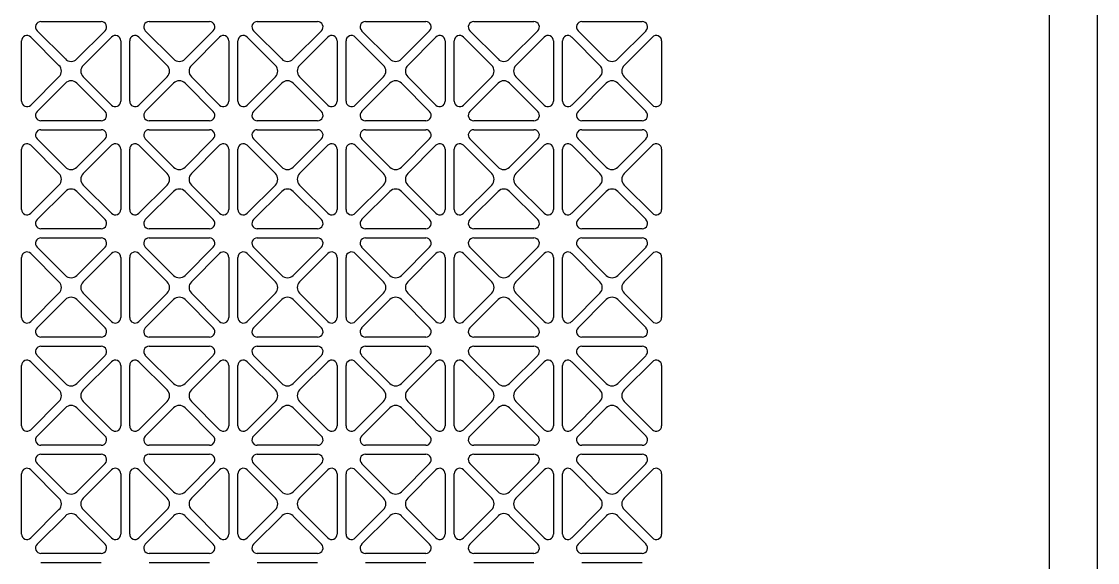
# Model space of a CAD drawing. Extents: x 59521 to 184406, y -1257 to 56672.
# Drawn here: x 68831.7 to 69070.4, y 19860.2 to 19980.2 of the extents above; entities that cross this region are included whole.
import ezdxf

# ---------------------------------------------------------------- set-up
doc = ezdxf.new("R2010")
doc.units = 0
doc.header["$MEASUREMENT"] = 0
doc.layers.get('0').update_dxf_attribs({"linetype": 'CONTINUOUS'})
for name, color, linetype in [('4215-12655_1_0', 7, 'CONTINUOUS'), ('4215-12661_1_0', 7, 'CONTINUOUS'), ('WANGKONG_0', 7, 'CONTINUOUS')]:
    doc.layers.add(name, color=color, linetype=linetype)

# ---------------------------------------------------------------- blocks, each defined once
blk = doc.blocks.new('ju77')
at = {"layer": '4215-12655_1_0', "color": 87, "linetype": 'Continuous'}
blk.add_line((327.66, -554.5), (327.66, 457.6), dxfattribs=at)
at = {"layer": '4215-12661_1_0', "color": 87, "linetype": 'Continuous'}
blk.add_line((316.96, 459), (316.96, -1554), dxfattribs=at)
at = {"layer": 'WANGKONG_0', "color": 87, "linetype": 'Continuous'}
for p, q in [((93.27, 251), (106.65, 251)), ((117.27, 251), (130.65, 251)), ((141.27, 251), (154.65, 251)), ((165.27, 251), (178.65, 251)), ((189.27, 251), (202.65, 251)), ((213.27, 251), (226.65, 251)), ((98.69, 242.69), (92.42, 248.95)), ((107.5, 248.95), (101.23, 242.69)), ((122.69, 242.69), (116.42, 248.95)), ((131.5, 248.95), (125.23, 242.69)), ((146.69, 242.69), (140.42, 248.95)), ((155.5, 248.95), (149.23, 242.69)), ((170.69, 242.69), (164.42, 248.95)), ((179.5, 248.95), (173.23, 242.69)), ((194.69, 242.69), (188.42, 248.95)), ((203.5, 248.95), (197.23, 242.69)), ((218.69, 242.69), (212.42, 248.95)), ((227.5, 248.95), (221.23, 242.69)), ((88.96, 233.31), (88.96, 246.69)), ((91.01, 247.54), (97.27, 241.27)), ((102.65, 241.27), (108.91, 247.54)), ((110.96, 246.69), (110.96, 233.31)), ((112.96, 233.31), (112.96, 246.69)), ((115.01, 247.54), (121.27, 241.27)), ((126.65, 241.27), (132.91, 247.54)), ((134.96, 246.69), (134.96, 233.31)), ((136.96, 233.31), (136.96, 246.69)), ((139.01, 247.54), (145.27, 241.27)), ((150.65, 241.27), (156.91, 247.54)), ((158.96, 246.69), (158.96, 233.31)), ((160.96, 233.31), (160.96, 246.69)), ((163.01, 247.54), (169.27, 241.27)), ((174.65, 241.27), (180.91, 247.54)), ((182.96, 246.69), (182.96, 233.31)), ((184.96, 233.31), (184.96, 246.69)), ((187.01, 247.54), (193.27, 241.27)), ((198.65, 241.27), (204.91, 247.54)), ((206.96, 246.69), (206.96, 233.31)), ((208.96, 233.31), (208.96, 246.69)), ((211.01, 247.54), (217.27, 241.27)), ((222.65, 241.27), (228.91, 247.54)), ((230.96, 246.69), (230.96, 233.31)), ((97.27, 238.73), (91.01, 232.46)), ((108.91, 232.46), (102.65, 238.73)), ((121.27, 238.73), (115.01, 232.46)), ((132.91, 232.46), (126.65, 238.73)), ((145.27, 238.73), (139.01, 232.46)), ((156.91, 232.46), (150.65, 238.73)), ((169.27, 238.73), (163.01, 232.46)), ((180.91, 232.46), (174.65, 238.73)), ((193.27, 238.73), (187.01, 232.46)), ((204.91, 232.46), (198.65, 238.73)), ((217.27, 238.73), (211.01, 232.46)), ((228.91, 232.46), (222.65, 238.73)), ((92.42, 231.05), (98.69, 237.31)), ((101.23, 237.31), (107.5, 231.05)), ((116.42, 231.05), (122.69, 237.31)), ((125.23, 237.31), (131.5, 231.05)), ((140.42, 231.05), (146.69, 237.31)), ((149.23, 237.31), (155.5, 231.05)), ((164.42, 231.05), (170.69, 237.31)), ((173.23, 237.31), (179.5, 231.05)), ((188.42, 231.05), (194.69, 237.31)), ((197.23, 237.31), (203.5, 231.05)), ((212.42, 231.05), (218.69, 237.31)), ((221.23, 237.31), (227.5, 231.05)), ((106.65, 229), (93.27, 229)), ((93.27, 227), (106.65, 227)), ((130.65, 229), (117.27, 229)), ((117.27, 227), (130.65, 227)), ((154.65, 229), (141.27, 229)), ((141.27, 227), (154.65, 227)), ((178.65, 229), (165.27, 229)), ((165.27, 227), (178.65, 227)), ((202.65, 229), (189.27, 229)), ((189.27, 227), (202.65, 227)), ((226.65, 229), (213.27, 229)), ((213.27, 227), (226.65, 227)), ((98.69, 218.69), (92.42, 224.95)), ((107.5, 224.95), (101.23, 218.69)), ((122.69, 218.69), (116.42, 224.95)), ((131.5, 224.95), (125.23, 218.69)), ((146.69, 218.69), (140.42, 224.95)), ((155.5, 224.95), (149.23, 218.69)), ((170.69, 218.69), (164.42, 224.95)), ((179.5, 224.95), (173.23, 218.69)), ((194.69, 218.69), (188.42, 224.95)), ((203.5, 224.95), (197.23, 218.69)), ((218.69, 218.69), (212.42, 224.95)), ((227.5, 224.95), (221.23, 218.69)), ((88.96, 209.31), (88.96, 222.69)), ((91.01, 223.54), (97.27, 217.27)), ((102.65, 217.27), (108.91, 223.54)), ((110.96, 222.69), (110.96, 209.31)), ((112.96, 209.31), (112.96, 222.69)), ((115.01, 223.54), (121.27, 217.27)), ((126.65, 217.27), (132.91, 223.54)), ((134.96, 222.69), (134.96, 209.31)), ((136.96, 209.31), (136.96, 222.69)), ((139.01, 223.54), (145.27, 217.27)), ((150.65, 217.27), (156.91, 223.54)), ((158.96, 222.69), (158.96, 209.31)), ((160.96, 209.31), (160.96, 222.69)), ((163.01, 223.54), (169.27, 217.27)), ((174.65, 217.27), (180.91, 223.54)), ((182.96, 222.69), (182.96, 209.31)), ((184.96, 209.31), (184.96, 222.69)), ((187.01, 223.54), (193.27, 217.27)), ((198.65, 217.27), (204.91, 223.54)), ((206.96, 222.69), (206.96, 209.31)), ((208.96, 209.31), (208.96, 222.69)), ((211.01, 223.54), (217.27, 217.27)), ((222.65, 217.27), (228.91, 223.54)), ((230.96, 222.69), (230.96, 209.31)), ((97.27, 214.73), (91.01, 208.46)), ((92.42, 207.05), (98.69, 213.31)), ((101.23, 213.31), (107.5, 207.05)), ((108.91, 208.46), (102.65, 214.73)), ((121.27, 214.73), (115.01, 208.46)), ((116.42, 207.05), (122.69, 213.31)), ((125.23, 213.31), (131.5, 207.05)), ((132.91, 208.46), (126.65, 214.73)), ((145.27, 214.73), (139.01, 208.46)), ((140.42, 207.05), (146.69, 213.31)), ((149.23, 213.31), (155.5, 207.05)), ((156.91, 208.46), (150.65, 214.73)), ((169.27, 214.73), (163.01, 208.46)), ((164.42, 207.05), (170.69, 213.31)), ((173.23, 213.31), (179.5, 207.05)), ((180.91, 208.46), (174.65, 214.73)), ((193.27, 214.73), (187.01, 208.46)), ((188.42, 207.05), (194.69, 213.31)), ((197.23, 213.31), (203.5, 207.05)), ((204.91, 208.46), (198.65, 214.73)), ((217.27, 214.73), (211.01, 208.46)), ((212.42, 207.05), (218.69, 213.31)), ((221.23, 213.31), (227.5, 207.05)), ((228.91, 208.46), (222.65, 214.73)), ((106.65, 205), (93.27, 205)), ((93.27, 203), (106.65, 203)), ((130.65, 205), (117.27, 205)), ((117.27, 203), (130.65, 203)), ((154.65, 205), (141.27, 205)), ((141.27, 203), (154.65, 203)), ((178.65, 205), (165.27, 205)), ((165.27, 203), (178.65, 203)), ((202.65, 205), (189.27, 205)), ((189.27, 203), (202.65, 203)), ((226.65, 205), (213.27, 205)), ((213.27, 203), (226.65, 203)), ((98.69, 194.69), (92.42, 200.95)), ((107.5, 200.95), (101.23, 194.69)), ((122.69, 194.69), (116.42, 200.95)), ((131.5, 200.95), (125.23, 194.69)), ((146.69, 194.69), (140.42, 200.95)), ((155.5, 200.95), (149.23, 194.69)), ((170.69, 194.69), (164.42, 200.95)), ((179.5, 200.95), (173.23, 194.69)), ((194.69, 194.69), (188.42, 200.95)), ((203.5, 200.95), (197.23, 194.69)), ((218.69, 194.69), (212.42, 200.95)), ((227.5, 200.95), (221.23, 194.69)), ((88.96, 185.31), (88.96, 198.69)), ((91.01, 199.54), (97.27, 193.27)), ((102.65, 193.27), (108.91, 199.54)), ((110.96, 198.69), (110.96, 185.31)), ((112.96, 185.31), (112.96, 198.69)), ((115.01, 199.54), (121.27, 193.27)), ((126.65, 193.27), (132.91, 199.54)), ((134.96, 198.69), (134.96, 185.31)), ((136.96, 185.31), (136.96, 198.69)), ((139.01, 199.54), (145.27, 193.27)), ((150.65, 193.27), (156.91, 199.54)), ((158.96, 198.69), (158.96, 185.31)), ((160.96, 185.31), (160.96, 198.69)), ((163.01, 199.54), (169.27, 193.27)), ((174.65, 193.27), (180.91, 199.54)), ((182.96, 198.69), (182.96, 185.31)), ((184.96, 185.31), (184.96, 198.69)), ((187.01, 199.54), (193.27, 193.27)), ((198.65, 193.27), (204.91, 199.54)), ((206.96, 198.69), (206.96, 185.31)), ((208.96, 185.31), (208.96, 198.69)), ((211.01, 199.54), (217.27, 193.27)), ((222.65, 193.27), (228.91, 199.54)), ((230.96, 198.69), (230.96, 185.31)), ((97.27, 190.73), (91.01, 184.46)), ((92.42, 183.05), (98.69, 189.31)), ((101.23, 189.31), (107.5, 183.05)), ((108.91, 184.46), (102.65, 190.73)), ((121.27, 190.73), (115.01, 184.46)), ((116.42, 183.05), (122.69, 189.31)), ((125.23, 189.31), (131.5, 183.05)), ((132.91, 184.46), (126.65, 190.73)), ((145.27, 190.73), (139.01, 184.46)), ((140.42, 183.05), (146.69, 189.31)), ((149.23, 189.31), (155.5, 183.05)), ((156.91, 184.46), (150.65, 190.73)), ((169.27, 190.73), (163.01, 184.46)), ((164.42, 183.05), (170.69, 189.31)), ((173.23, 189.31), (179.5, 183.05)), ((180.91, 184.46), (174.65, 190.73)), ((193.27, 190.73), (187.01, 184.46)), ((188.42, 183.05), (194.69, 189.31)), ((197.23, 189.31), (203.5, 183.05)), ((204.91, 184.46), (198.65, 190.73)), ((217.27, 190.73), (211.01, 184.46)), ((212.42, 183.05), (218.69, 189.31)), ((221.23, 189.31), (227.5, 183.05)), ((228.91, 184.46), (222.65, 190.73)), ((106.65, 181), (93.27, 181)), ((130.65, 181), (117.27, 181)), ((154.65, 181), (141.27, 181)), ((178.65, 181), (165.27, 181)), ((202.65, 181), (189.27, 181)), ((226.65, 181), (213.27, 181)), ((98.69, 170.69), (92.42, 176.95)), ((93.27, 179), (106.65, 179)), ((107.5, 176.95), (101.23, 170.69)), ((122.69, 170.69), (116.42, 176.95)), ((117.27, 179), (130.65, 179)), ((131.5, 176.95), (125.23, 170.69)), ((146.69, 170.69), (140.42, 176.95)), ((141.27, 179), (154.65, 179)), ((155.5, 176.95), (149.23, 170.69)), ((170.69, 170.69), (164.42, 176.95)), ((165.27, 179), (178.65, 179)), ((179.5, 176.95), (173.23, 170.69)), ((194.69, 170.69), (188.42, 176.95)), ((189.27, 179), (202.65, 179)), ((203.5, 176.95), (197.23, 170.69)), ((218.69, 170.69), (212.42, 176.95)), ((213.27, 179), (226.65, 179)), ((227.5, 176.95), (221.23, 170.69)), ((88.96, 161.31), (88.96, 174.69)), ((91.01, 175.54), (97.27, 169.27)), ((102.65, 169.27), (108.91, 175.54)), ((110.96, 174.69), (110.96, 161.31)), ((112.96, 161.31), (112.96, 174.69)), ((115.01, 175.54), (121.27, 169.27)), ((126.65, 169.27), (132.91, 175.54)), ((134.96, 174.69), (134.96, 161.31)), ((136.96, 161.31), (136.96, 174.69)), ((139.01, 175.54), (145.27, 169.27)), ((150.65, 169.27), (156.91, 175.54)), ((158.96, 174.69), (158.96, 161.31)), ((160.96, 161.31), (160.96, 174.69)), ((163.01, 175.54), (169.27, 169.27)), ((174.65, 169.27), (180.91, 175.54)), ((182.96, 174.69), (182.96, 161.31)), ((184.96, 161.31), (184.96, 174.69)), ((187.01, 175.54), (193.27, 169.27)), ((198.65, 169.27), (204.91, 175.54)), ((206.96, 174.69), (206.96, 161.31)), ((208.96, 161.31), (208.96, 174.69)), ((211.01, 175.54), (217.27, 169.27)), ((222.65, 169.27), (228.91, 175.54)), ((230.96, 174.69), (230.96, 161.31)), ((97.27, 166.73), (91.01, 160.46)), ((92.42, 159.05), (98.69, 165.31)), ((101.23, 165.31), (107.5, 159.05)), ((108.91, 160.46), (102.65, 166.73)), ((121.27, 166.73), (115.01, 160.46)), ((116.42, 159.05), (122.69, 165.31)), ((125.23, 165.31), (131.5, 159.05)), ((132.91, 160.46), (126.65, 166.73)), ((145.27, 166.73), (139.01, 160.46)), ((140.42, 159.05), (146.69, 165.31)), ((149.23, 165.31), (155.5, 159.05)), ((156.91, 160.46), (150.65, 166.73)), ((169.27, 166.73), (163.01, 160.46)), ((164.42, 159.05), (170.69, 165.31)), ((173.23, 165.31), (179.5, 159.05)), ((180.91, 160.46), (174.65, 166.73)), ((193.27, 166.73), (187.01, 160.46)), ((188.42, 159.05), (194.69, 165.31)), ((197.23, 165.31), (203.5, 159.05)), ((204.91, 160.46), (198.65, 166.73)), ((217.27, 166.73), (211.01, 160.46)), ((212.42, 159.05), (218.69, 165.31)), ((221.23, 165.31), (227.5, 159.05)), ((228.91, 160.46), (222.65, 166.73)), ((106.65, 157), (93.27, 157)), ((130.65, 157), (117.27, 157)), ((154.65, 157), (141.27, 157)), ((178.65, 157), (165.27, 157)), ((202.65, 157), (189.27, 157)), ((226.65, 157), (213.27, 157)), ((98.69, 146.69), (92.42, 152.95)), ((93.27, 155), (106.65, 155)), ((107.5, 152.95), (101.23, 146.69)), ((122.69, 146.69), (116.42, 152.95)), ((117.27, 155), (130.65, 155)), ((131.5, 152.95), (125.23, 146.69)), ((146.69, 146.69), (140.42, 152.95)), ((141.27, 155), (154.65, 155)), ((155.5, 152.95), (149.23, 146.69)), ((170.69, 146.69), (164.42, 152.95)), ((165.27, 155), (178.65, 155)), ((179.5, 152.95), (173.23, 146.69)), ((194.69, 146.69), (188.42, 152.95)), ((189.27, 155), (202.65, 155)), ((203.5, 152.95), (197.23, 146.69)), ((218.69, 146.69), (212.42, 152.95)), ((213.27, 155), (226.65, 155)), ((227.5, 152.95), (221.23, 146.69)), ((88.96, 137.31), (88.96, 150.69)), ((91.01, 151.54), (97.27, 145.27)), ((102.65, 145.27), (108.91, 151.54)), ((110.96, 150.69), (110.96, 137.31)), ((112.96, 137.31), (112.96, 150.69)), ((115.01, 151.54), (121.27, 145.27)), ((126.65, 145.27), (132.91, 151.54)), ((134.96, 150.69), (134.96, 137.31)), ((136.96, 137.31), (136.96, 150.69)), ((139.01, 151.54), (145.27, 145.27)), ((150.65, 145.27), (156.91, 151.54)), ((158.96, 150.69), (158.96, 137.31)), ((160.96, 137.31), (160.96, 150.69)), ((163.01, 151.54), (169.27, 145.27)), ((174.65, 145.27), (180.91, 151.54)), ((182.96, 150.69), (182.96, 137.31)), ((184.96, 137.31), (184.96, 150.69)), ((187.01, 151.54), (193.27, 145.27)), ((198.65, 145.27), (204.91, 151.54)), ((206.96, 150.69), (206.96, 137.31)), ((208.96, 137.31), (208.96, 150.69)), ((211.01, 151.54), (217.27, 145.27)), ((222.65, 145.27), (228.91, 151.54)), ((230.96, 150.69), (230.96, 137.31)), ((97.27, 142.73), (91.01, 136.46)), ((92.42, 135.05), (98.69, 141.31)), ((101.23, 141.31), (107.5, 135.05)), ((108.91, 136.46), (102.65, 142.73)), ((121.27, 142.73), (115.01, 136.46)), ((116.42, 135.05), (122.69, 141.31)), ((125.23, 141.31), (131.5, 135.05)), ((132.91, 136.46), (126.65, 142.73)), ((145.27, 142.73), (139.01, 136.46)), ((140.42, 135.05), (146.69, 141.31)), ((149.23, 141.31), (155.5, 135.05)), ((156.91, 136.46), (150.65, 142.73)), ((169.27, 142.73), (163.01, 136.46)), ((164.42, 135.05), (170.69, 141.31)), ((173.23, 141.31), (179.5, 135.05)), ((180.91, 136.46), (174.65, 142.73)), ((193.27, 142.73), (187.01, 136.46)), ((188.42, 135.05), (194.69, 141.31)), ((197.23, 141.31), (203.5, 135.05)), ((204.91, 136.46), (198.65, 142.73)), ((217.27, 142.73), (211.01, 136.46)), ((212.42, 135.05), (218.69, 141.31)), ((221.23, 141.31), (227.5, 135.05)), ((228.91, 136.46), (222.65, 142.73)), ((106.65, 133), (93.27, 133)), ((130.65, 133), (117.27, 133)), ((154.65, 133), (141.27, 133)), ((178.65, 133), (165.27, 133)), ((202.65, 133), (189.27, 133)), ((226.65, 133), (213.27, 133)), ((93.27, 131), (106.65, 131)), ((117.27, 131), (130.65, 131)), ((141.27, 131), (154.65, 131)), ((165.27, 131), (178.65, 131)), ((189.27, 131), (202.65, 131)), ((213.27, 131), (226.65, 131))]:
    blk.add_line(p, q, dxfattribs=at)
for centre, radius, start, end in [((93.27, 249.8), 1.2, 90, 225), ((106.65, 249.8), 1.2, 315, 90), ((117.27, 249.8), 1.2, 90, 225), ((130.65, 249.8), 1.2, 315, 90), ((141.27, 249.8), 1.2, 90, 225), ((154.65, 249.8), 1.2, 315, 90), ((165.27, 249.8), 1.2, 90, 225), ((178.65, 249.8), 1.2, 315, 90), ((189.27, 249.8), 1.2, 90, 225), ((202.65, 249.8), 1.2, 315, 90), ((213.27, 249.8), 1.2, 90, 225), ((226.65, 249.8), 1.2, 315, 90), ((90.16, 246.69), 1.2, 45, 180), ((109.76, 246.69), 1.2, 0, 135), ((114.16, 246.69), 1.2, 45, 180), ((133.76, 246.69), 1.2, 0, 135), ((138.16, 246.69), 1.2, 45, 180), ((157.76, 246.69), 1.2, 0, 135), ((162.16, 246.69), 1.2, 45, 180), ((181.76, 246.69), 1.2, 0, 135), ((186.16, 246.69), 1.2, 45, 180), ((205.76, 246.69), 1.2, 0, 135), ((210.16, 246.69), 1.2, 45, 180), ((229.76, 246.69), 1.2, 0, 135), ((96, 240), 1.8, 315, 45), ((99.96, 243.96), 1.8, 225, 315), ((103.92, 240), 1.8, 135, 225), ((120, 240), 1.8, 315, 45), ((123.96, 243.96), 1.8, 225, 315), ((127.92, 240), 1.8, 135, 225), ((144, 240), 1.8, 315, 45), ((147.96, 243.96), 1.8, 225, 315), ((151.92, 240), 1.8, 135, 225), ((168, 240), 1.8, 315, 45), ((171.96, 243.96), 1.8, 225, 315), ((175.92, 240), 1.8, 135, 225), ((192, 240), 1.8, 315, 45), ((195.96, 243.96), 1.8, 225, 315), ((199.92, 240), 1.8, 135, 225), ((216, 240), 1.8, 315, 45), ((219.96, 243.96), 1.8, 225, 315), ((223.92, 240), 1.8, 135, 225), ((99.96, 236.04), 1.8, 45, 135), ((123.96, 236.04), 1.8, 45, 135), ((147.96, 236.04), 1.8, 45, 135), ((171.96, 236.04), 1.8, 45, 135), ((195.96, 236.04), 1.8, 45, 135), ((219.96, 236.04), 1.8, 45, 135), ((90.16, 233.31), 1.2, 180, 315), ((109.76, 233.31), 1.2, 225, 0), ((114.16, 233.31), 1.2, 180, 315), ((133.76, 233.31), 1.2, 225, 0), ((138.16, 233.31), 1.2, 180, 315), ((157.76, 233.31), 1.2, 225, 0), ((162.16, 233.31), 1.2, 180, 315), ((181.76, 233.31), 1.2, 225, 0), ((186.16, 233.31), 1.2, 180, 315), ((205.76, 233.31), 1.2, 225, 0), ((210.16, 233.31), 1.2, 180, 315), ((229.76, 233.31), 1.2, 225, 0), ((93.27, 230.2), 1.2, 135, 270), ((106.65, 230.2), 1.2, 270, 45), ((117.27, 230.2), 1.2, 135, 270), ((130.65, 230.2), 1.2, 270, 45), ((141.27, 230.2), 1.2, 135, 270), ((154.65, 230.2), 1.2, 270, 45), ((165.27, 230.2), 1.2, 135, 270), ((178.65, 230.2), 1.2, 270, 45), ((189.27, 230.2), 1.2, 135, 270), ((202.65, 230.2), 1.2, 270, 45), ((213.27, 230.2), 1.2, 135, 270), ((226.65, 230.2), 1.2, 270, 45), ((93.27, 225.8), 1.2, 90, 225), ((106.65, 225.8), 1.2, 315, 90), ((117.27, 225.8), 1.2, 90, 225), ((130.65, 225.8), 1.2, 315, 90), ((141.27, 225.8), 1.2, 90, 225), ((154.65, 225.8), 1.2, 315, 90), ((165.27, 225.8), 1.2, 90, 225), ((178.65, 225.8), 1.2, 315, 90), ((189.27, 225.8), 1.2, 90, 225), ((202.65, 225.8), 1.2, 315, 90), ((213.27, 225.8), 1.2, 90, 225), ((226.65, 225.8), 1.2, 315, 90), ((90.16, 222.69), 1.2, 45, 180), ((109.76, 222.69), 1.2, 0, 135), ((114.16, 222.69), 1.2, 45, 180), ((133.76, 222.69), 1.2, 0, 135), ((138.16, 222.69), 1.2, 45, 180), ((157.76, 222.69), 1.2, 0, 135), ((162.16, 222.69), 1.2, 45, 180), ((181.76, 222.69), 1.2, 0, 135), ((186.16, 222.69), 1.2, 45, 180), ((205.76, 222.69), 1.2, 0, 135), ((210.16, 222.69), 1.2, 45, 180), ((229.76, 222.69), 1.2, 0, 135), ((96, 216), 1.8, 315, 45), ((99.96, 219.96), 1.8, 225, 315), ((103.92, 216), 1.8, 135, 225), ((120, 216), 1.8, 315, 45), ((123.96, 219.96), 1.8, 225, 315), ((127.92, 216), 1.8, 135, 225), ((144, 216), 1.8, 315, 45), ((147.96, 219.96), 1.8, 225, 315), ((151.92, 216), 1.8, 135, 225), ((168, 216), 1.8, 315, 45), ((171.96, 219.96), 1.8, 225, 315), ((175.92, 216), 1.8, 135, 225), ((192, 216), 1.8, 315, 45), ((195.96, 219.96), 1.8, 225, 315), ((199.92, 216), 1.8, 135, 225), ((216, 216), 1.8, 315, 45), ((219.96, 219.96), 1.8, 225, 315), ((223.92, 216), 1.8, 135, 225), ((99.96, 212.04), 1.8, 45, 135), ((123.96, 212.04), 1.8, 45, 135), ((147.96, 212.04), 1.8, 45, 135), ((171.96, 212.04), 1.8, 45, 135), ((195.96, 212.04), 1.8, 45, 135), ((219.96, 212.04), 1.8, 45, 135), ((90.16, 209.31), 1.2, 180, 315), ((109.76, 209.31), 1.2, 225, 0), ((114.16, 209.31), 1.2, 180, 315), ((133.76, 209.31), 1.2, 225, 0), ((138.16, 209.31), 1.2, 180, 315), ((157.76, 209.31), 1.2, 225, 0), ((162.16, 209.31), 1.2, 180, 315), ((181.76, 209.31), 1.2, 225, 0), ((186.16, 209.31), 1.2, 180, 315), ((205.76, 209.31), 1.2, 225, 0), ((210.16, 209.31), 1.2, 180, 315), ((229.76, 209.31), 1.2, 225, 0), ((93.27, 206.2), 1.2, 135, 270), ((106.65, 206.2), 1.2, 270, 45), ((117.27, 206.2), 1.2, 135, 270), ((130.65, 206.2), 1.2, 270, 45), ((141.27, 206.2), 1.2, 135, 270), ((154.65, 206.2), 1.2, 270, 45), ((165.27, 206.2), 1.2, 135, 270), ((178.65, 206.2), 1.2, 270, 45), ((189.27, 206.2), 1.2, 135, 270), ((202.65, 206.2), 1.2, 270, 45), ((213.27, 206.2), 1.2, 135, 270), ((226.65, 206.2), 1.2, 270, 45), ((93.27, 201.8), 1.2, 90, 225), ((106.65, 201.8), 1.2, 315, 90), ((117.27, 201.8), 1.2, 90, 225), ((130.65, 201.8), 1.2, 315, 90), ((141.27, 201.8), 1.2, 90, 225), ((154.65, 201.8), 1.2, 315, 90), ((165.27, 201.8), 1.2, 90, 225), ((178.65, 201.8), 1.2, 315, 90), ((189.27, 201.8), 1.2, 90, 225), ((202.65, 201.8), 1.2, 315, 90), ((213.27, 201.8), 1.2, 90, 225), ((226.65, 201.8), 1.2, 315, 90), ((90.16, 198.69), 1.2, 45, 180), ((109.76, 198.69), 1.2, 0, 135), ((114.16, 198.69), 1.2, 45, 180), ((133.76, 198.69), 1.2, 0, 135), ((138.16, 198.69), 1.2, 45, 180), ((157.76, 198.69), 1.2, 0, 135), ((162.16, 198.69), 1.2, 45, 180), ((181.76, 198.69), 1.2, 0, 135), ((186.16, 198.69), 1.2, 45, 180), ((205.76, 198.69), 1.2, 0, 135), ((210.16, 198.69), 1.2, 45, 180), ((229.76, 198.69), 1.2, 0, 135), ((99.96, 195.96), 1.8, 225, 315), ((123.96, 195.96), 1.8, 225, 315), ((147.96, 195.96), 1.8, 225, 315), ((171.96, 195.96), 1.8, 225, 315), ((195.96, 195.96), 1.8, 225, 315), ((219.96, 195.96), 1.8, 225, 315), ((96, 192), 1.8, 315, 45), ((103.92, 192), 1.8, 135, 225), ((120, 192), 1.8, 315, 45), ((127.92, 192), 1.8, 135, 225), ((144, 192), 1.8, 315, 45), ((151.92, 192), 1.8, 135, 225), ((168, 192), 1.8, 315, 45), ((175.92, 192), 1.8, 135, 225), ((192, 192), 1.8, 315, 45), ((199.92, 192), 1.8, 135, 225), ((216, 192), 1.8, 315, 45), ((223.92, 192), 1.8, 135, 225), ((99.96, 188.04), 1.8, 45, 135), ((123.96, 188.04), 1.8, 45, 135), ((147.96, 188.04), 1.8, 45, 135), ((171.96, 188.04), 1.8, 45, 135), ((195.96, 188.04), 1.8, 45, 135), ((219.96, 188.04), 1.8, 45, 135), ((90.16, 185.31), 1.2, 180, 315), ((109.76, 185.31), 1.2, 225, 0), ((114.16, 185.31), 1.2, 180, 315), ((133.76, 185.31), 1.2, 225, 0), ((138.16, 185.31), 1.2, 180, 315), ((157.76, 185.31), 1.2, 225, 0), ((162.16, 185.31), 1.2, 180, 315), ((181.76, 185.31), 1.2, 225, 0), ((186.16, 185.31), 1.2, 180, 315), ((205.76, 185.31), 1.2, 225, 0), ((210.16, 185.31), 1.2, 180, 315), ((229.76, 185.31), 1.2, 225, 0), ((93.27, 182.2), 1.2, 135, 270), ((106.65, 182.2), 1.2, 270, 45), ((117.27, 182.2), 1.2, 135, 270), ((130.65, 182.2), 1.2, 270, 45), ((141.27, 182.2), 1.2, 135, 270), ((154.65, 182.2), 1.2, 270, 45), ((165.27, 182.2), 1.2, 135, 270), ((178.65, 182.2), 1.2, 270, 45), ((189.27, 182.2), 1.2, 135, 270), ((202.65, 182.2), 1.2, 270, 45), ((213.27, 182.2), 1.2, 135, 270), ((226.65, 182.2), 1.2, 270, 45), ((93.27, 177.8), 1.2, 90, 225), ((106.65, 177.8), 1.2, 315, 90), ((117.27, 177.8), 1.2, 90, 225), ((130.65, 177.8), 1.2, 315, 90), ((141.27, 177.8), 1.2, 90, 225), ((154.65, 177.8), 1.2, 315, 90), ((165.27, 177.8), 1.2, 90, 225), ((178.65, 177.8), 1.2, 315, 90), ((189.27, 177.8), 1.2, 90, 225), ((202.65, 177.8), 1.2, 315, 90), ((213.27, 177.8), 1.2, 90, 225), ((226.65, 177.8), 1.2, 315, 90), ((90.16, 174.69), 1.2, 45, 180), ((109.76, 174.69), 1.2, 0, 135), ((114.16, 174.69), 1.2, 45, 180), ((133.76, 174.69), 1.2, 0, 135), ((138.16, 174.69), 1.2, 45, 180), ((157.76, 174.69), 1.2, 0, 135), ((162.16, 174.69), 1.2, 45, 180), ((181.76, 174.69), 1.2, 0, 135), ((186.16, 174.69), 1.2, 45, 180), ((205.76, 174.69), 1.2, 0, 135), ((210.16, 174.69), 1.2, 45, 180), ((229.76, 174.69), 1.2, 0, 135), ((99.96, 171.96), 1.8, 225, 315), ((123.96, 171.96), 1.8, 225, 315), ((147.96, 171.96), 1.8, 225, 315), ((171.96, 171.96), 1.8, 225, 315), ((195.96, 171.96), 1.8, 225, 315), ((219.96, 171.96), 1.8, 225, 315), ((96, 168), 1.8, 315, 45), ((103.92, 168), 1.8, 135, 225), ((120, 168), 1.8, 315, 45), ((127.92, 168), 1.8, 135, 225), ((144, 168), 1.8, 315, 45), ((151.92, 168), 1.8, 135, 225), ((168, 168), 1.8, 315, 45), ((175.92, 168), 1.8, 135, 225), ((192, 168), 1.8, 315, 45), ((199.92, 168), 1.8, 135, 225), ((216, 168), 1.8, 315, 45), ((223.92, 168), 1.8, 135, 225), ((99.96, 164.04), 1.8, 45, 135), ((123.96, 164.04), 1.8, 45, 135), ((147.96, 164.04), 1.8, 45, 135), ((171.96, 164.04), 1.8, 45, 135), ((195.96, 164.04), 1.8, 45, 135), ((219.96, 164.04), 1.8, 45, 135), ((90.16, 161.31), 1.2, 180, 315), ((109.76, 161.31), 1.2, 225, 0), ((114.16, 161.31), 1.2, 180, 315), ((133.76, 161.31), 1.2, 225, 0), ((138.16, 161.31), 1.2, 180, 315), ((157.76, 161.31), 1.2, 225, 0), ((162.16, 161.31), 1.2, 180, 315), ((181.76, 161.31), 1.2, 225, 0), ((186.16, 161.31), 1.2, 180, 315), ((205.76, 161.31), 1.2, 225, 0), ((210.16, 161.31), 1.2, 180, 315), ((229.76, 161.31), 1.2, 225, 0), ((93.27, 158.2), 1.2, 135, 270), ((106.65, 158.2), 1.2, 270, 45), ((117.27, 158.2), 1.2, 135, 270), ((130.65, 158.2), 1.2, 270, 45), ((141.27, 158.2), 1.2, 135, 270), ((154.65, 158.2), 1.2, 270, 45), ((165.27, 158.2), 1.2, 135, 270), ((178.65, 158.2), 1.2, 270, 45), ((189.27, 158.2), 1.2, 135, 270), ((202.65, 158.2), 1.2, 270, 45), ((213.27, 158.2), 1.2, 135, 270), ((226.65, 158.2), 1.2, 270, 45), ((93.27, 153.8), 1.2, 90, 225), ((106.65, 153.8), 1.2, 315, 90), ((117.27, 153.8), 1.2, 90, 225), ((130.65, 153.8), 1.2, 315, 90), ((141.27, 153.8), 1.2, 90, 225), ((154.65, 153.8), 1.2, 315, 90), ((165.27, 153.8), 1.2, 90, 225), ((178.65, 153.8), 1.2, 315, 90), ((189.27, 153.8), 1.2, 90, 225), ((202.65, 153.8), 1.2, 315, 90), ((213.27, 153.8), 1.2, 90, 225), ((226.65, 153.8), 1.2, 315, 90), ((90.16, 150.69), 1.2, 45, 180), ((109.76, 150.69), 1.2, 0, 135), ((114.16, 150.69), 1.2, 45, 180), ((133.76, 150.69), 1.2, 0, 135), ((138.16, 150.69), 1.2, 45, 180), ((157.76, 150.69), 1.2, 0, 135), ((162.16, 150.69), 1.2, 45, 180), ((181.76, 150.69), 1.2, 0, 135), ((186.16, 150.69), 1.2, 45, 180), ((205.76, 150.69), 1.2, 0, 135), ((210.16, 150.69), 1.2, 45, 180), ((229.76, 150.69), 1.2, 0, 135), ((99.96, 147.96), 1.8, 225, 315), ((123.96, 147.96), 1.8, 225, 315), ((147.96, 147.96), 1.8, 225, 315), ((171.96, 147.96), 1.8, 225, 315), ((195.96, 147.96), 1.8, 225, 315), ((219.96, 147.96), 1.8, 225, 315), ((96, 144), 1.8, 315, 45), ((103.92, 144), 1.8, 135, 225), ((120, 144), 1.8, 315, 45), ((127.92, 144), 1.8, 135, 225), ((144, 144), 1.8, 315, 45), ((151.92, 144), 1.8, 135, 225), ((168, 144), 1.8, 315, 45), ((175.92, 144), 1.8, 135, 225), ((192, 144), 1.8, 315, 45), ((199.92, 144), 1.8, 135, 225), ((216, 144), 1.8, 315, 45), ((223.92, 144), 1.8, 135, 225), ((99.96, 140.04), 1.8, 45, 135), ((123.96, 140.04), 1.8, 45, 135), ((147.96, 140.04), 1.8, 45, 135), ((171.96, 140.04), 1.8, 45, 135), ((195.96, 140.04), 1.8, 45, 135), ((219.96, 140.04), 1.8, 45, 135), ((90.16, 137.31), 1.2, 180, 315), ((109.76, 137.31), 1.2, 225, 0), ((114.16, 137.31), 1.2, 180, 315), ((133.76, 137.31), 1.2, 225, 0), ((138.16, 137.31), 1.2, 180, 315), ((157.76, 137.31), 1.2, 225, 0), ((162.16, 137.31), 1.2, 180, 315), ((181.76, 137.31), 1.2, 225, 0), ((186.16, 137.31), 1.2, 180, 315), ((205.76, 137.31), 1.2, 225, 0), ((210.16, 137.31), 1.2, 180, 315), ((229.76, 137.31), 1.2, 225, 0), ((93.27, 134.2), 1.2, 135, 270), ((106.65, 134.2), 1.2, 270, 45), ((117.27, 134.2), 1.2, 135, 270), ((130.65, 134.2), 1.2, 270, 45), ((141.27, 134.2), 1.2, 135, 270), ((154.65, 134.2), 1.2, 270, 45), ((165.27, 134.2), 1.2, 135, 270), ((178.65, 134.2), 1.2, 270, 45), ((189.27, 134.2), 1.2, 135, 270), ((202.65, 134.2), 1.2, 270, 45), ((213.27, 134.2), 1.2, 135, 270), ((226.65, 134.2), 1.2, 270, 45)]:
    blk.add_arc(centre, radius, start, end, dxfattribs=at)

msp = doc.modelspace()

# ---------------------------------------------------------------- block references
msp.add_blockref('ju77', (68742.779, 19729.172))

doc.saveas('drawing.dxf')
